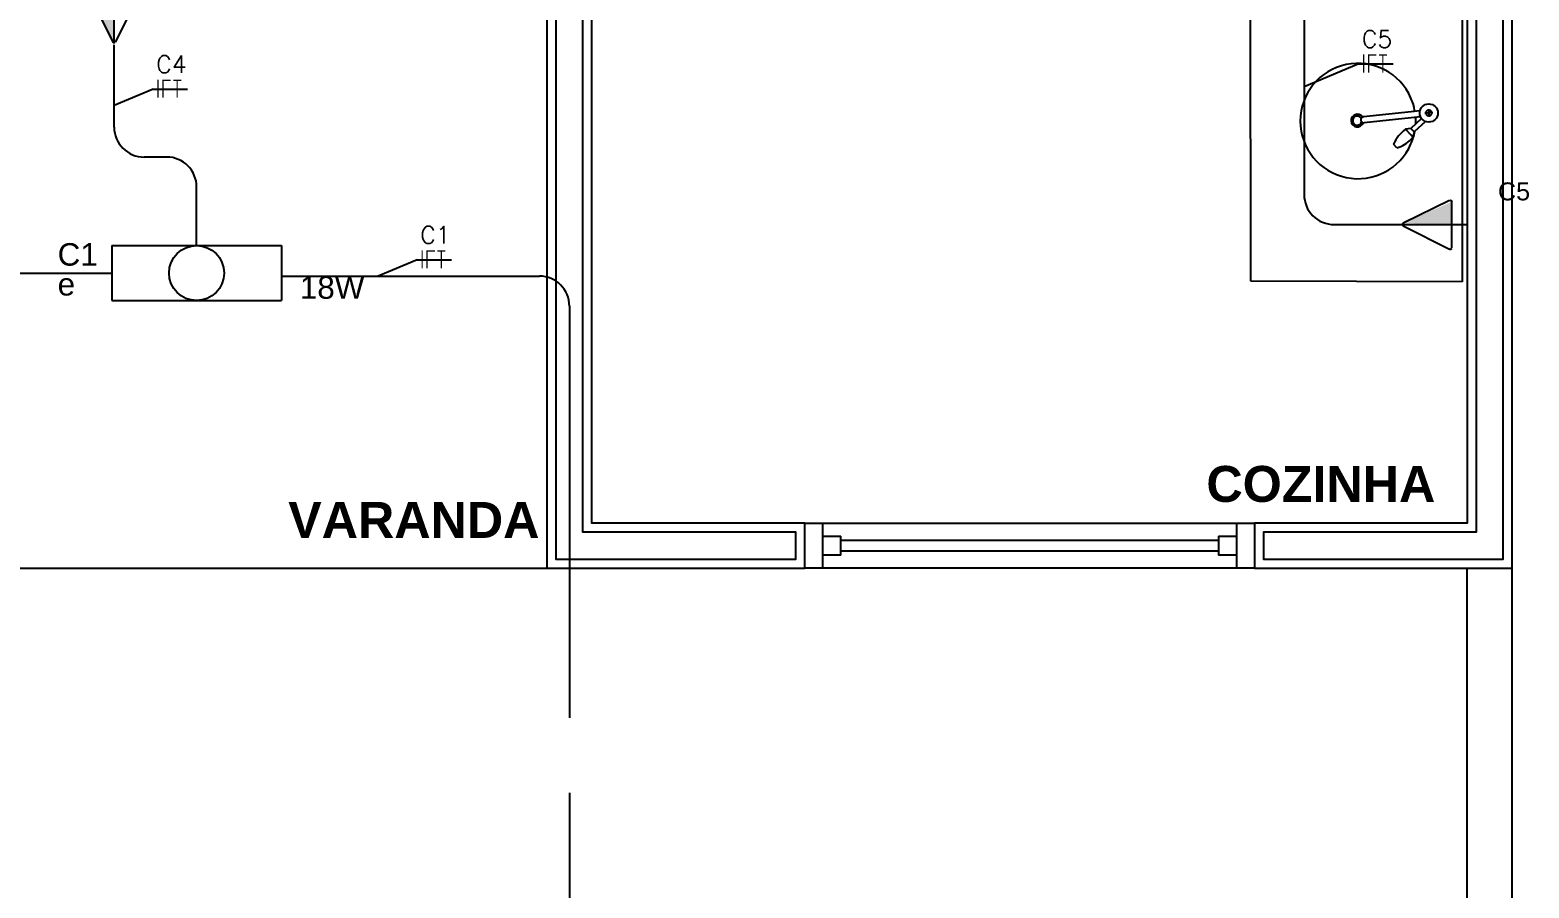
# Model space of a CAD drawing. Header units: millimetres. Extents: x 919107448 to 1838457809, y 576475876 to 1049404419.
# Drawn here: x 919229326 to 919229826, y 576496460 to 576496747 of the extents above; entities that cross this region are included whole.
import ezdxf
from ezdxf.enums import TextEntityAlignment as Align

# ---------------------------------------------------------------- set-up
doc = ezdxf.new("R2010")
doc.units = ezdxf.units.MM
doc.linetypes.add('DASHED', pattern=[0.75, 0.5, -0.25])
for name, color, linetype in [('Arquitetura', 253, 'Continuous'), ('ENE-CIRCUITOS', 2, 'Continuous'), ('ENE-ELETRO_EMBUTIDO', 4, 'Continuous'), ('ENE-ELETRO_PISO', 4, 'DASHED'), ('ENE-FIAÇÃO', 2, 'Continuous'), ('ENE-LUMINÁRIAS', 2, 'Continuous'), ('ENE-TOMADAS', 3, 'Continuous')]:
    doc.layers.add(name, color=color, linetype=linetype)
doc.styles.add('Arial', font='arial.ttf')
doc.styles.add('R100', font='sasb____.pfb', dxfattribs={"height": 3})
doc.styles.add('SIMPLEX', font='simplex.shx')
doc.styles.get("Standard").update_dxf_attribs({"font": 'arial.ttf'})

# ---------------------------------------------------------------- blocks, each defined once
blk = doc.blocks.new('JAN')
at = {"layer": 'Arquitetura'}
for p, q in [((-50, -15), (-50, 0)), ((-50, 0), (50, 0)), ((-46, -15), (-46, 0)), ((46, 0), (46, -15)), ((50, 0), (50, -15)), ((-46, -4.375), (-42, -4.375)), ((-42, -10.625), (-42, -4.375)), ((-42, -5.625), (42, -5.625)), ((42, -4.375), (46, -4.375)), ((42, -4.375), (42, -10.625)), ((42, -9.375), (-42, -9.375)), ((-42, -10.625), (-46, -10.625)), ((46, -10.625), (42, -10.625)), ((50, -15), (-50, -15))]:
    blk.add_line(p, q, dxfattribs=at)
blk = doc.blocks.new('forno')
at = {"layer": 'Arquitetura'}
for p, q in [((919229652.6862, 576496828.481), (919229652.6877, 576496829.1766)), ((919229652.6877, 576496829.1766), (919229655.0578, 576496829.1782)), ((919229653.2256, 576496828.6494), (919229653.2091, 576496828.8036)), ((919229653.2457, 576496828.6494), (919229653.229, 576496828.8057)), ((919229653.1269, 576496828.6958), (919229653.1387, 576496828.7067)), ((919229653.1618, 576496828.6433), (919229653.1685, 576496828.6494)), ((919229653.1685, 576496828.6494), (919229653.1883, 576496828.6678)), ((919229653.1793, 576496828.639), (919229653.1912, 576496828.65)), ((919229653.1912, 576496828.65), (919229653.1883, 576496828.6678)), ((919229653.1912, 576496828.65), (919229653.1883, 576496828.6678)), ((919229653.1906, 576496828.6494), (919229653.1912, 576496828.65)), ((919229653.1917, 576496828.6494), (919229653.191, 576496828.6502)), ((919229653.2238, 576496828.6147), (919229653.191, 576496828.6502)), ((919229653.229, 576496828.6179), (919229653.2256, 576496828.6494)), ((919229653.2488, 576496828.62), (919229653.2457, 576496828.6494)), ((919229653.1793, 576496828.639), (919229653.1618, 576496828.6433)), ((919229653.2139, 576496828.6016), (919229653.1793, 576496828.639)), ((919229653.2433, 576496828.5791), (919229653.2406, 576496828.6038)), ((919229653.217, 576496828.5898), (919229653.217, 576496828.5901)), ((919229653.217, 576496828.5901), (919229653.217, 576496828.5901)), ((919229653.2544, 576496828.5923), (919229653.2287, 576496828.5895)), ((919229653.232, 576496828.5898), (919229653.2319, 576496828.5901)), ((919229653.2319, 576496828.5901), (919229653.2319, 576496828.5901)), ((919229655.0526, 576496828.4805), (919229652.6862, 576496828.481))]:
    blk.add_line(p, q, dxfattribs=at)
for radius in [0.03, 0.01]:
    blk.add_circle((919229653.2419, 576496828.5908), radius, dxfattribs=at)
for centre, radius, start, end in [((919229653.2153, 576496828.8238), 0.19, 293.4133, 246.5867), ((919229653.2168, 576496828.8262), 0.0206, 303.3053, 248.8893), ((919229653.2168, 576496828.8262), 0.015, 299.7509, 252.4437), ((919229653.2191, 576496828.8046), 0.01, 6.0973, 186.0973), ((919229653.0895, 576496828.593), 0.124, 37.1327, 66.6182), ((919229653.2257, 576496828.7237), 0.1027, 195.7444, 226.2878), ((919229653.2153, 576496828.8238), 0.19, 246.5867, 259.7101), ((919229653.2257, 576496828.7237), 0.1027, 226.2878, 231.5273), ((919229653.2153, 576496828.8238), 0.19, 279.6301, 293.4133), ((919229653.2153, 576496828.8238), 0.19, 267.1704, 273.5959)]:
    blk.add_arc(centre, radius, start, end, dxfattribs=at)
blk = doc.blocks.new('*U102')
at = {"layer": 'ENE-TOMADAS'}
h = blk.add_hatch(color=256, dxfattribs=at)
h.dxf.hatch_style = 1
h.paths.add_polyline_path([(2278.4016, 1294.4979), (2278.4772, 1294.4979, 0.555066), (2278.4817, 1294.5051), (2278.406, 1294.6592, 0.286119), (2278.4016, 1294.662)])
for p, q in [((2278.3971, 1294.6593), (2278.3194, 1294.5052)), ((2278.4016, 1294.6607), (2278.4016, 1294.4965)), ((2278.4817, 1294.5051), (2278.406, 1294.6592)), ((2278.3239, 1294.4979), (2278.4772, 1294.4979)), ((2278.4016, 1294.4965), (2278.4016, 1294.4465))]:
    blk.add_line(p, q, dxfattribs=at)
for centre, start, end in [((2278.4016, 1294.657), 26.1327, 153.2544), ((2278.3239, 1294.5029), 153.2544, 270), ((2278.4772, 1294.5029), 270, 26.1327)]:
    blk.add_arc(centre, 0.005, start, end, dxfattribs=at)
blk = doc.blocks.new('*U146')
at = {"layer": 'ENE-FIAÇÃO', "color": 1}
blk.add_line((-0.165, -0.003), (0.167, -0.003), dxfattribs=at)
at = {"layer": 'ENE-FIAÇÃO', "const_width": 0.0121}
for points in [[(-0.115, 0.091), (-0.115, -0.091)], [(0.013, 0.085), (-0.066, 0.085), (-0.066, -0.091)], [(0.038, 0.085), (0.117, 0.085)], [(0.077, 0.085), (0.077, -0.091)]]:
    blk.add_lwpolyline(points, dxfattribs=at)

msp = doc.modelspace()

# ---------------------------------------------------------------- linework, layer by layer
at = {"layer": 'Arquitetura'}
for p, q in [((919229030.57, 576496567.07), (919229498.57, 576496567.07)), ((919229805.57, 576496029.07), (919229805.57, 576496567.07)), ((919229820.57, 576496029.07), (919229820.57, 576496567.07)), ((919229820.57, 576496029.07), (919229820.57, 576496567.07))]:
    msp.add_line(p, q, dxfattribs=at)
msp.add_lwpolyline([(919229747.07, 576497282.07), (919229780.57, 576497282.07), (919229780.57, 576497257.07), (919229805.57, 576497257.07), (919229805.57, 576496582.07), (919229734.57, 576496582.07), (919229734.57, 576496567.07), (919229820.57, 576496567.07), (919229820.57, 576497662.07), (919229805.57, 576497662.07), (919229795.57, 576497662.07), (919229795.57, 576497647.07), (919229805.57, 576497647.07), (919229805.57, 576497297.07), (919229747.07, 576497297.07), (919229747.07, 576497282.07)], dxfattribs=at)
for points in [[(919229750.07, 576497285.07), (919229783.57, 576497285.07), (919229783.57, 576497260.07), (919229808.57, 576497260.07), (919229808.57, 576496579.07), (919229737.57, 576496579.07), (919229737.57, 576496570.07), (919229817.57, 576496570.07), (919229817.57, 576497659.07), (919229805.57, 576497659.07), (919229798.57, 576497659.07), (919229798.57, 576497650.07), (919229808.57, 576497650.07), (919229808.57, 576497294.07), (919229750.07, 576497294.07), (919229750.07, 576497285.07)], [(919229513.57, 576497190.07), (919229498.57, 576497190.07), (919229498.57, 576497049.07), (919229404.57, 576497049.07), (919229404.57, 576497034.07), (919229404.57, 576497034.07), (919229404.57, 576497034.07), (919229498.57, 576497034.07), (919229498.57, 576496779.07), (919229439.57, 576496779.07), (919229439.57, 576496764.07), (919229498.57, 576496764.07), (919229498.57, 576496567.07), (919229584.57, 576496567.07), (919229584.57, 576496582.07), (919229513.57, 576496582.07)], [(919229510.57, 576497187.07), (919229501.57, 576497187.07), (919229501.57, 576497046.07), (919229407.57, 576497046.07), (919229407.57, 576497037.07), (919229407.57, 576497037.07), (919229407.57, 576497037.07), (919229501.57, 576497037.07), (919229501.57, 576496776.07), (919229442.57, 576496776.07), (919229442.57, 576496767.07), (919229501.57, 576496767.07), (919229501.57, 576496570.07), (919229581.57, 576496570.07), (919229581.57, 576496579.07), (919229510.57, 576496579.07)]]:
    msp.add_lwpolyline(points, close=True, dxfattribs=at)
at = {"layer": 'ENE-ELETRO_EMBUTIDO'}
for p, q in [((919229751.15, 576496750.5), (919229751.15, 576496691.76)), ((919229354.22, 576496714.29), (919229354.22, 576496741.74)), ((919229371.73, 576496704.29), (919229364.22, 576496704.29)), ((919229381.73, 576496674.75), (919229381.73, 576496694.29)), ((919229761.15, 576496681.76), (919229783.88, 576496681.76)), ((919229196.33, 576496665.57), (919229353.46, 576496665.57)), ((919229409.99, 576496664.54), (919229496.07, 576496664.54)), ((919229506.07, 576496654.54), (919229506.07, 576496567.07))]:
    msp.add_line(p, q, dxfattribs=at)
at = {"layer": 'ENE-ELETRO_EMBUTIDO', "color": 1}
msp.add_line((919229780.4, 576496735.4), (919229780.8, 576496735.4), dxfattribs=at)
at = {"layer": 'ENE-ELETRO_EMBUTIDO'}
for centre, start, end in [((919229364.22, 576496714.29), 180, 270), ((919229371.73, 576496694.29), 0, 90), ((919229761.15, 576496691.76), 180, 270.0047), ((919229496.07, 576496654.54), 0, 90)]:
    msp.add_arc(centre, 10, start, end, dxfattribs=at)
at = {"layer": 'ENE-ELETRO_PISO', "ltscale": 100}
msp.add_line((919229506.07, 576496567.07), (919229506.07, 576496310.52), dxfattribs=at)
at = {"layer": 'ENE-FIAÇÃO', "color": 240}
for p, q in [((919229378.24, 576496726.99), (919229378.64, 576496726.99)), ((919229466.32, 576496670.01), (919229466.72, 576496670.01))]:
    msp.add_line(p, q, dxfattribs=at)
at = {"layer": 'ENE-FIAÇÃO', "color": 1}
for points in [[(919229769.36, 576496735.4), (919229751.15, 576496727.73)], [(919229367.2, 576496726.99), (919229354.22, 576496721.52)], [(919229455.27, 576496670.01), (919229442.3, 576496664.54)]]:
    msp.add_lwpolyline(points, dxfattribs=at)
at = {"layer": 'ENE-LUMINÁRIAS'}
for p, q in [((919229353.46, 576496674.75), (919229409.99, 576496674.75)), ((919229353.46, 576496674.75), (919229353.46, 576496656.4)), ((919229409.99, 576496674.75), (919229409.99, 576496656.4)), ((919229353.46, 576496656.4), (919229409.99, 576496656.4))]:
    msp.add_line(p, q, dxfattribs=at)
msp.add_circle((919229381.72, 576496665.57), 9.18, dxfattribs=at)

# ---------------------------------------------------------------- block references
at = {"color": 4, "xscale": 100.6736407914391, "yscale": 100.6736407914391, "zscale": 100.6736407914391}
for p, rotation in [((919458729.21, 576627080.71), 179.999996969283), ((919360122.21, 576267306.77), 89.99999696928306)]:
    msp.add_blockref('*U102', p, dxfattribs=dict(at, rotation=rotation))
at = {"layer": 'Arquitetura', "xscale": 101.3607343189144, "yscale": 101.3607343189144, "zscale": 101.3607343189144, "rotation": 90}
msp.add_blockref('forno', (59353371671.23, -92597295941.31), dxfattribs=at)
at = {"layer": 'Arquitetura', "xscale": 1.5}
msp.add_blockref('JAN', (919229659.57, 576496582.07), dxfattribs=at)
at = {"layer": 'ENE-FIAÇÃO', "color": 3}
ref = msp.add_blockref('*U146', (919229774.85, 576496735.5), dxfattribs=dict(at, xscale=33.22527574230886, yscale=33.22527574230886, zscale=33.22527574230886))
ref.add_attrib('QXXX', 'C5', dxfattribs={"color": 7, "height": 5.763, "style": 'SIMPLEX'}).set_placement((919229775.48, 576496740.79), align=Align.CENTER)
ref = msp.add_blockref('*U146', (919229372.69, 576496727.09), dxfattribs=dict(at, xscale=33.22527574230886, yscale=33.22527574230886, zscale=33.22527574230886))
ref.add_attrib('QXXX', 'C4', dxfattribs={"color": 7, "height": 5.763, "style": 'SIMPLEX'}).set_placement((919229373.33, 576496732.38), align=Align.CENTER)
ref = msp.add_blockref('*U146', (919229460.77, 576496670.11), dxfattribs=dict(at, xscale=33.22527574230886, yscale=33.22527574230886, zscale=33.22527574230886))
ref.add_attrib('QXXX', 'C1', dxfattribs={"color": 7, "height": 5.763, "style": 'SIMPLEX'}).set_placement((919229461.4, 576496675.4), align=Align.CENTER)

# ---------------------------------------------------------------- texts
at = {"layer": 'Arquitetura', "style": 'R100'}
for s, p in [('COZINHA', (919229718.55, 576496589.17)), ('VARANDA', (919229412.27, 576496577.15))]:
    msp.add_text(s, height=12, dxfattribs=at).set_placement(p)
at = {"layer": 'ENE-CIRCUITOS', "insert": (919229826.52, 576496692.78), "char_height": 6, "attachment_point": 6, "rotation": 360}
msp.add_mtext_dynamic_manual_height_columns('C5', width=44.5276, gutter_width=48.73, heights=[0], dxfattribs=at)
at = {"layer": 'ENE-LUMINÁRIAS', "char_height": 7.5, "attachment_point": 7, "line_spacing_factor": 0.798, "style": 'Arial'}
for s, insert, width in [('\\pt0,7.5;C1\\Pe', (919229335.37, 576496657.96), 11.7378), ('18W', (919229416.16, 576496656.88), 46.9512)]:
    msp.add_mtext(s, dxfattribs=dict(at, insert=insert, width=width))

doc.saveas('drawing.dxf')
